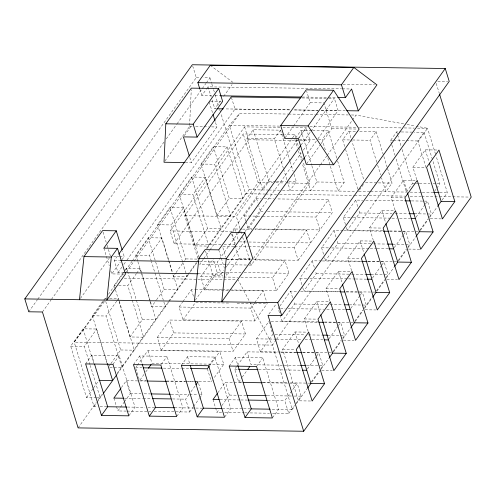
<?xml version="1.0" encoding="UTF-8"?>
<svg xmlns="http://www.w3.org/2000/svg" width="496" height="496" viewBox="0 0 496 496"><rect width="100%" height="100%" fill="white"/><g stroke="black" fill="none" stroke-linecap="round" stroke-linejoin="round"><path stroke-width="0.37" stroke-dasharray="2.48 1.86" d="M164.92 160.989L189.546 126.561L191.264 89.664M169.372 301.246L189.298 273.37M28.762 311.786L37.318 299.826M37.77 299.193L196.273 77.63L192.752 66.179M42.433 311.99L50.989 300.03M51.441 299.398L164.467 141.41M166.265 138.886L176.626 124.409M177.078 123.783L201.841 89.162M202.294 88.536L205.896 83.495M206.342 82.869L209.944 77.835L203.112 77.729M211.879 95.678L201.841 95.53L206.274 89.336M206.714 88.716L208.047 86.856L341.57 88.84M184.338 135.637L191.952 124.992M216.33 108.773L214.787 108.754L220.987 100.08M223.646 96.367L232.066 84.593M80.389 298.462L109.61 257.61M124.149 272.695L117.986 272.608L114.254 260.462L118.302 254.801M123.926 274.083L111.774 273.904L120.193 262.136M121.966 259.656L124.18 256.556L122.599 251.404M185.287 162.558L191.369 162.645L216.888 126.97L215.307 121.818M117.986 272.608L122.041 266.941M123.839 264.43L126.542 260.654M126.988 260.022L234.992 109.052L231.477 97.619M96.416 397.823L86.54 397.674L70.692 346.158L83.099 328.817L96.77 329.015L107.415 363.605M107.124 363.642L92.405 315.803L103.931 299.702M115.252 289.131L114.123 285.454L124.756 270.587M125.197 269.967L126.53 268.107L140.201 268.311L141.335 271.988M137.646 260.989L135.836 255.099L148.242 237.751L161.913 237.956L168.708 260.034M168.417 260.071L157.548 224.744L169.961 207.402L183.632 207.601L198.797 256.909M195.114 245.911L179.267 194.395L191.673 177.047L205.344 177.252L221.191 228.768L207.52 228.563L195.114 245.911L208.785 246.109L192.938 194.593L205.344 177.252M227.063 146.897L214.65 164.244L230.497 215.76L216.826 215.555L200.979 164.04L213.385 146.692L227.063 146.897L242.91 198.412L207.012 248.589M103.503 301.19L74.195 342.153L94.011 406.553L97.049 406.596M103.955 300.557L106.212 297.408M108.463 294.258L123.795 272.825M125.6 270.308L131.911 261.479M132.364 260.853L229.301 125.345L239.822 113.336L287.854 114.049M126.443 271.82L133.641 261.758M134.087 261.132L239.822 113.336M90.024 364.758L84.363 346.363L96.77 329.015M117.05 374.337L121.929 367.524L106.076 316.008L116.715 301.14M117.155 300.52L118.488 298.666L109.374 298.53M119.102 301.642L129.971 336.97L143.642 337.168L127.794 285.653L136.214 273.885M136.654 273.265L140.201 268.311M151.317 261.187L149.507 255.304L161.913 237.956M182.54 261.745L171.219 224.948L183.632 207.601M221.018 244.522L174.102 243.827L170.14 230.95L244.59 126.877L279.967 127.404M197.861 258.435L184.723 215.741L243.226 133.97L284.022 134.571M85.628 363.909L91.834 355.235L119.176 355.644L135.024 407.16L128.824 415.834M253.14 129.754L268.987 181.269L262.787 189.943L246.934 138.427L253.14 129.754L280.488 130.163L289.993 161.07M174.102 243.827L248.552 139.76L244.59 126.877M86.54 397.674L93.186 388.38M93.632 387.767L98.946 380.333M109.139 366.085L110.472 364.225M110.912 363.605L120.664 349.978L105.722 301.407M129.971 336.97L142.377 319.622L126.53 268.107M168.485 302.479L165.354 306.819L151.683 306.615L156.116 300.421M156.556 299.801L164.089 289.267L148.242 237.751M186.62 274.995L187.073 276.464L173.395 276.26L175.615 273.166M176.055 272.546L184.475 260.778M184.921 260.158L185.808 258.918L169.961 207.402M216.826 215.555L229.239 198.208L213.385 146.692M112.97 364.318L119.176 355.644M283.34 168.274L274.282 138.83L280.488 130.163M285.126 137.764L293.186 126.499M293.632 125.872L310.198 102.709L306.677 91.264M78.095 427.899L96.106 402.721M97.904 400.204L102.412 393.911M117.273 373.135L168.156 302.008M168.603 301.382L187.519 274.945M187.965 274.313L196.075 262.985M196.521 262.353L197.873 260.468M206.429 248.508L245.607 193.744L220.85 113.268M190.191 272.13L196.825 262.837M94.011 406.553L96.664 402.833M97.111 402.213L103.317 393.545M279.639 126.096L229.301 125.345L249.11 189.739L242.91 198.412L229.239 198.208M203.267 259.29L199.671 264.325L225.841 264.709M203.72 258.658L209.572 250.48M210.019 249.854L258.174 182.547L243.226 133.97M239.915 228.284L236.294 216.51L292.094 138.508M292.547 137.882L294.798 134.732L284.791 134.583M133.48 364.622L139.686 355.948L167.028 356.351L182.875 407.873L177.115 415.921M311.631 130.622L300.991 130.467L294.791 139.14L297.507 147.969M298.797 137.969L306.41 127.329M297.594 139.705L231.663 231.861L170.14 230.95M298.04 139.078L306.113 127.794L283.042 127.447M121.421 387.55L126.294 380.736L146.363 381.033M139.122 379.173L135.6 367.728L136.927 365.868M137.373 365.248L148.006 350.381L219.79 351.447L223.752 364.331L213.999 377.958M157.313 337.373L169.725 320.032L241.502 321.098L245.464 333.975L233.058 351.317L161.274 350.257L157.313 337.373L229.096 338.439L241.502 321.098M231.57 290.272L263.215 290.743L267.177 303.62L254.77 320.968L182.993 319.901L179.031 307.024L182.571 302.064M183.018 301.444L191.437 289.676L194.525 289.72M221.669 289.819L204.687 289.571L200.725 276.687L212.71 259.941M232.636 232.085L234.85 228.991L241.794 229.096M245.712 220.968L244.175 215.958L256.581 198.617L261.212 198.685M198.034 273.792L221.129 274.139L217.391 261.993L237.64 233.684M301.097 144.987L310.546 131.781M310.998 131.149L334.397 98.437L329.009 98.357M195.281 300.185L213.007 275.404L208.029 259.216M245.049 231.576L301.109 153.208M303.347 150.077L310.081 140.672L306.113 127.794M126.337 411.085L117.85 410.961L120.063 407.861M120.503 407.241L124.05 402.287M124.496 401.667L130.256 393.613L126.294 380.736M143.995 374.412L139.562 380.606L146.506 380.711M145.768 371.932L147.982 368.838M161.274 350.257L173.687 332.909L169.725 320.032M182.993 319.901L195.399 302.554L228.588 303.05M204.687 289.571L217.112 272.205L213.15 259.321M251.993 228.898L248.136 228.842L260.543 211.494L258.782 205.772M221.129 274.139L223.826 270.363M226.077 267.22L245.88 239.537M304.829 157.133L317.434 139.519M317.88 138.892L338.136 110.583L334.397 98.437M161.268 364.405L167.028 356.351M325.302 149.848L322.133 139.543L328.34 130.87L312.387 130.634M235.24 245.756L239.091 258.267L226.678 275.609L225.773 272.664M306.72 163.73L320.602 144.324M321.048 143.697L331.799 128.675L324.099 103.652M294.072 174.319L296.335 181.679L290.129 190.352L287.184 180.78M253.45 258.453L320.044 165.373M320.49 164.746L326.79 155.942M327.242 155.31L351.986 120.72M352.433 120.094L356.035 115.06L403.967 123.926M248.93 265.056L251.236 265.087L309.74 183.309L303.174 161.969M181.331 365.329L187.538 356.661L214.886 357.064L230.733 408.58L224.973 416.634M344.683 146.475L342.643 139.847L348.849 131.173L357.963 131.31M311.86 165.794L316.845 181.982L310.639 190.656L302.262 163.426M208.68 365.738L214.886 357.064M376.78 162.335L369.985 140.256L376.191 131.583L358.72 131.322M154.12 411.5L189.627 412.027L185.665 399.15L189.212 394.19M190.985 391.716L195.412 385.522M209.597 365.695L219.79 351.447M254.77 320.968L250.809 308.084L254.355 303.13M254.795 302.51L263.215 290.743M230.163 289.949L276.47 290.637L272.509 277.754L284.933 260.388L253.289 259.916M253.431 259.594L298.201 260.257L294.24 247.38L306.627 230.057L254.919 229.288M255.08 228.941L319.914 229.908L315.952 217.025L328.358 199.683L276.65 198.915M337.621 161.045L344.187 182.385L337.981 191.059L327.571 157.207M189.627 412.027L193.173 407.073M193.614 406.453L199.373 398.4M199.82 397.78L202.033 394.68L198.071 381.802M198.989 381.492L211.339 381.672L212.226 380.432M276.47 290.637L288.895 273.271L284.933 260.388M298.201 260.257L332.32 212.561L328.358 199.683M229.189 366.042L235.389 357.368L262.737 357.777L278.585 409.293L272.378 417.967M391.629 144.237L390.495 140.56L396.701 131.886L400.495 131.942M268.931 314.08L276.136 304.011M369.886 191.537L358.49 191.363L364.25 183.309M217.887 392.739L225.42 382.211L241.626 382.447M241.775 382.125L238.688 382.081L234.726 369.198L236.939 366.104M237.386 365.484L247.132 351.856L278.008 352.315M260.4 351.726L256.438 338.849L268.844 321.501L272.806 334.378L260.4 351.726L279.694 352.011M279.484 306.633L278.151 308.493L279.911 314.216M279.924 306.013L290.563 291.146L297.507 291.251M301.835 284.605L299.851 278.163L312.275 260.797L321.538 260.933M323.566 254.225L321.582 247.789L333.975 230.466L343.238 230.603M345.495 224.589L343.294 217.434L355.706 200.086L362.65 200.192M221.6 412.505L216.969 412.43L219.189 409.336M221.848 405.616L229.381 395.089L225.42 382.211M238.688 382.081L241.788 377.741M242.234 377.121L247.107 370.307M318.389 321.91L282.112 321.371L294.525 304.029L293.644 301.165M340.089 291.58L303.812 291.04L316.237 273.674L315.357 270.81M361.051 261.194L325.543 260.667L337.937 243.344L336.393 238.334M382.763 230.838L347.256 230.311L359.668 212.97L358.565 209.393M256.531 366.451L262.737 357.777M425.99 167.462L417.843 140.963L424.043 132.296L414.172 132.147M276.055 340.058L272.447 345.098L292.256 409.498L270.99 409.181M276.501 339.425L427.552 128.29L416.138 126.176M387.512 168.38L392.038 183.098L385.838 191.772L381.536 177.791M310.614 401.004L298.462 400.824L282.615 349.308L295.021 331.96L307.173 332.14M308.177 331.464L304.327 318.953L316.733 301.605L328.891 301.791M329.89 301.109L326.039 288.598L338.452 271.256L350.604 271.436M351.608 270.76L347.758 258.249L360.164 240.901L372.316 241.081M373.321 240.405L369.47 227.893L381.877 210.546L394.035 210.726M395.033 210.05L391.183 197.538L403.595 180.197L415.747 180.377M416.752 179.695L412.901 167.183L425.308 149.842L437.46 150.021M402.132 149.55L412.548 183.402L406.342 192.076L395.932 158.224M272.54 413.261L288.753 413.497L284.791 400.619L297.197 383.278L290.253 383.172M307.39 369.03L316.256 356.636M316.696 356.016L318.909 352.923L315.822 352.873M329.102 338.675L337.968 326.287M338.408 325.667L340.628 322.567L337.54 322.524M350.821 308.32L359.681 295.932M360.127 295.312L362.34 292.212L359.253 292.169M372.521 277.989L381.393 265.583M381.839 264.963L384.053 261.863L367.846 261.621M394.246 247.616L403.099 235.24M403.539 234.62L405.753 231.533L389.546 231.291M415.964 217.26L424.824 204.873M425.27 204.253L427.484 201.153L411.277 200.911M434.577 191.245L436.35 188.765M436.79 188.145L439.896 183.811L432.648 160.258M288.753 413.497L294.512 405.449M296.286 402.969L301.159 396.155L297.197 383.278M311.352 381.908L319.331 370.754M321.104 368.28L322.871 365.8L318.909 352.923M333.064 351.552L341.043 340.405M342.817 337.925L344.59 335.445L340.628 322.567M354.783 321.197L362.756 310.05M364.529 307.57L372.056 297.054M376.483 290.867L384.468 279.701M386.241 277.221L388.021 274.741L384.053 261.863M398.207 260.493L406.174 249.358M407.948 246.884L409.715 244.41L405.753 231.533M419.926 230.138L427.899 218.99M429.672 216.51L431.446 214.036L427.484 201.153M292.256 409.498L294.475 406.398M296.242 403.918L307.768 387.816M311.755 382.236L319.734 371.089M321.061 369.229L329.04 358.081M333.473 351.887L341.446 340.733M342.779 338.88L351.199 327.106M355.186 321.532L363.159 310.384M364.492 308.524L372.911 296.757M376.898 291.177L384.877 280.029M386.204 278.169L394.184 267.022M398.617 260.828L406.59 249.674M407.923 247.814L416.342 236.046M420.329 230.473L428.308 219.319M429.635 217.465L438.055 205.691M442.041 200.117L447.361 192.684L435.978 155.676M104.495 301.512L74.195 342.153L272.447 345.098L238.154 279.837M196.273 77.63L199.311 77.674M437.819 81.214L447.696 81.363M342.99 84.363L374.641 84.835M342.345 88.852L350.064 88.97M214.966 95.728L220.367 95.809M302.182 97.024L327.651 97.402M328.42 97.414L336.914 97.538M302.07 97.96L328.24 98.351M210.484 101.234L221.123 101.389M310.198 102.709L323.876 102.914M234.992 109.052L290.414 109.876L224.818 108.903M318.122 110.286L293.489 109.92L318.209 110.286M321.197 110.329L338.136 110.583M321.296 110.335L345.222 110.689M288.629 114.061L314.972 114.452M315.747 114.464L348.285 114.948M351.385 114.991L356.035 115.06M309.839 126.542L356.308 127.23M359.402 127.28L401.221 127.9M404.321 127.943L414.383 128.092M417.483 128.142L427.552 128.29L435.748 154.938M189.546 126.561L192.584 126.604M195.622 126.654L203.217 126.765M203.98 126.778L208.537 126.846M211.575 126.889L216.888 126.97M331.799 128.675L357.622 129.059M401.258 131.955L413.41 132.134M246.934 138.427L274.282 138.83M299.348 139.209L315.301 139.444M318.339 139.488L322.133 139.543M342.643 139.847L349.482 139.953M352.52 139.996L369.985 140.256M390.495 140.56L392.776 140.591M393.533 140.604L405.685 140.783M406.447 140.796L417.843 140.963M248.552 139.76L299.311 140.511M300.08 140.523L310.081 140.672M200.979 164.04L214.65 164.244M412.901 167.183L425.816 167.375M268.987 181.269L275.826 181.375M276.582 181.387L285.702 181.517M288.74 181.567L296.335 181.679M316.845 181.982L344.187 182.385M365.453 182.702L377.611 182.888M378.367 182.894L392.038 183.098M412.548 183.402L415.586 183.446M416.349 183.458L418.624 183.495M419.387 183.508L430.02 183.663M433.058 183.706L436.096 183.756M436.852 183.762L439.896 183.811M258.174 182.547L272.794 182.764M275.875 182.807L284.344 182.931M287.42 182.981L309.74 183.309M249.11 189.739L268.1 190.024M268.863 190.036L279.496 190.191M282.534 190.235L356.215 191.332M370.642 191.543L409.38 192.119M410.142 192.132L421.526 192.299M422.288 192.312L433.69 192.485M439.766 192.572L447.361 192.684M245.607 193.744L264.92 194.029M265.695 194.041L276.508 194.203M279.601 194.252L353.766 195.35M354.541 195.362L366.129 195.536M369.222 195.579L404.761 196.106M410.167 196.187L420.98 196.348M421.755 196.36L438.749 196.614M439.524 196.627L451.887 196.807M452.656 196.819L469.656 197.073M179.267 194.395L192.938 194.593M391.183 197.538L404.097 197.73M264.3 198.729L273.563 198.871M365.738 200.235L405.102 200.824M260.543 211.494L264.399 211.55M267.487 211.6L332.32 212.561M359.668 212.97L392.082 213.447M395.169 213.497L408.295 213.689M414.464 213.782L431.446 214.036M244.175 215.958L261.925 216.225M262.694 216.237L315.952 217.025M343.294 217.434L352.557 217.57M353.332 217.583L391.152 218.147M391.921 218.153L396.552 218.221M399.64 218.271L410.446 218.432M430.268 218.724L441.663 218.897M184.723 215.741L236.294 216.51M157.548 224.744L171.219 224.948M369.47 227.893L382.385 228.086M389.707 230.944L402.058 231.124M402.833 231.136L419.039 231.378M242.569 229.109L251.832 229.245M344.007 230.615L382.602 231.186M239.587 241.881L248.074 242.011M248.843 242.017L310.589 242.935L306.627 230.057M337.937 243.344L372.67 243.858M373.438 243.871L386.564 244.063M392.739 244.156L409.715 244.41M224.093 244.571L234.856 244.726M234.038 246.487L222.456 246.314L225.761 257.046M234.806 246.5L247.926 246.692M248.701 246.704L294.24 247.38M321.582 247.789L328.526 247.888M331.613 247.938L369.433 248.496M370.208 248.508L376.383 248.601M377.152 248.614L387.959 248.775M408.555 249.079L419.945 249.246M135.836 255.099L149.507 255.304M347.758 258.249L360.666 258.441M113.547 256.401L118.866 256.482M119.623 256.488L124.18 256.556M239.091 258.267L251.999 258.459M226.418 259.191L250.344 259.551M367.995 261.299L380.345 261.479M381.114 261.491L397.327 261.733M185.808 258.918L199.479 259.123M227.044 259.532L250.201 259.873M322.307 260.946L360.902 261.516M114.254 260.462L119.641 260.543M199.69 261.727L217.391 261.993M226.61 264.721L248.161 265.044M217.112 272.205L241.037 272.558M244.125 272.602L288.895 273.271M316.237 273.674L350.97 274.189M351.745 274.201L364.864 274.4M371.039 274.486L388.021 274.741M213.007 275.404L222.884 275.553M386.837 279.434L397.476 279.589M200.725 276.687L223.113 277.022M223.882 277.035L237.776 277.239M240.864 277.289L272.509 277.754M299.851 278.163L306.801 278.268M309.888 278.312L347.702 278.876M348.477 278.882L354.652 278.975M355.421 278.988L366.228 279.149M124.267 278.144L197.092 279.223M197.867 279.236L235.829 279.8M114.123 285.454L115.642 285.473M118.68 285.522L127.794 285.653M326.039 288.598L338.954 288.79M222.444 289.831L229.388 289.937M346.264 291.673L358.614 291.853M359.383 291.865L375.596 292.107M164.089 289.267L177.766 289.472L172.782 273.284M195.294 289.732L228.482 290.228M300.595 291.295L339.958 291.884M346.134 291.977L358.484 292.156M106.336 298.48L104.817 298.462L105.493 300.669M237.076 303.174L267.177 303.62M294.525 304.029L326.938 304.507M330.026 304.556L343.151 304.749M349.32 304.842L366.302 305.096L362.34 292.212M179.031 307.024L250.809 308.084M280.469 308.531L285.101 308.599M288.188 308.642L323.69 309.169M326.777 309.213L332.952 309.306M333.721 309.318L344.528 309.479M365.124 309.783L375.757 309.944M92.405 315.803L106.076 316.008M304.327 318.953L317.242 319.145M324.564 322.003L336.914 322.189M337.689 322.195L353.896 322.437M142.377 319.622L156.048 319.827L150.164 300.694M271.163 321.538L318.246 322.239M324.415 322.326L336.765 322.512M173.687 332.909L245.464 333.975M275.125 334.416L305.226 334.862M308.314 334.905L321.433 335.104M327.608 335.197L344.59 335.445M256.438 338.849L275.733 339.134M276.508 339.146L301.977 339.524M305.065 339.568L311.24 339.661M312.009 339.673L322.815 339.834M343.412 340.138L354.045 340.299M70.692 346.158L84.363 346.363M282.615 349.308L295.523 349.5M280.469 352.024L295.907 352.253M302.851 352.358L315.202 352.538M315.971 352.551L332.177 352.792M120.664 349.978L134.335 350.182L165.354 306.819L151.547 261.925M281.089 352.358L295.759 352.575M302.703 352.681L315.053 352.867M223.752 364.331L151.968 363.264L148.006 350.381M299.72 365.459L251.094 364.734L247.132 351.856M306.664 365.558L322.871 365.8M109.771 367.344L121.929 367.524L134.335 350.182L118.941 300.136M135.6 367.728L141.775 367.821M163.382 368.144L181.139 368.404M181.908 368.416L189.627 368.528M234.726 369.198L237.813 369.247M258.652 369.557L301.103 370.183M321.693 370.493L332.326 370.648M166.575 381.009L185.101 381.281M185.87 381.294L194.364 381.424M262.613 382.435L287.308 382.8M290.396 382.85L310.465 383.148M166.427 381.331L194.215 381.746M263.24 382.769L289.478 383.16M130.256 393.613L141.062 393.774M144.15 393.824L150.325 393.911M171.163 394.221L188.914 394.487M189.683 394.5L197.402 394.611M200.489 394.661L202.033 394.68M229.381 395.089L238.644 395.225M239.413 395.238L246.357 395.343M267.201 395.647L293.44 396.037M294.215 396.05L301.159 396.155M97.173 397.835L100.211 397.879L90.247 365.496M124.688 398.245L142.445 398.505M143.214 398.517L150.933 398.629M172.546 398.951L185.665 399.15M219.957 399.658L240.021 399.956M240.796 399.968L247.74 400.067M267.809 400.365L284.791 400.619M100.087 406.639L107.682 406.751M127.429 407.049L144.9 407.309M147.938 407.352L155.533 407.464M174.524 407.749L195.033 408.053M195.79 408.065L203.385 408.177M222.375 408.456L242.885 408.76M243.641 408.772L251.243 408.884M127.106 411.097L151.038 411.451M224.688 412.548L243.982 412.833M244.757 412.846L247.07 412.883M250.158 412.926L269.458 413.211M407.011 124.49L415.375 126.04M210.285 65.305L232.785 82.274M199.863 89.094L201.841 95.53M436.22 83.396L439.4 93.732M424.043 132.296L432.419 159.526M425.308 149.842L428.928 161.615M396.701 131.886L397.377 134.094M397.606 134.831L401.227 146.605M403.595 180.197L407.445 192.708M391.852 144.975L395.027 155.279M376.191 131.583L383.662 155.868M383.892 156.606L387.283 167.642M377.685 165.28L380.63 174.846M381.877 210.546L385.727 223.057M348.849 131.173L351.112 138.533M351.335 139.271L364.014 180.482M345.588 149.414L358.49 191.363M355.706 200.086L357.684 206.528M328.34 130.87L336.716 158.1M360.164 240.901L364.014 253.413M346.375 227.453L347.256 230.311M333.975 230.466L336.176 237.621M300.991 130.467L311.637 165.056M338.452 271.256L342.302 283.768M294.798 134.732L298.648 147.244M298.871 147.982L302.269 159.024M298.412 150.914L301.357 160.481M324.663 257.802L325.543 260.667M290.222 161.808L293.167 171.374M312.275 260.797L314.476 267.952M283.563 169.006L286.961 180.048M316.733 301.605L320.583 314.117M302.715 287.463L303.812 291.04M290.563 291.146L292.764 298.301M256.581 198.617L257.901 202.907M295.021 331.96L298.871 344.472M209.944 77.835L211.538 82.999M211.767 83.737L213.354 88.908M213.584 89.646L214.942 94.073M215.171 94.81L218.352 105.152M219.716 109.579L220.621 112.53M280.135 314.935L282.112 321.371M208.047 86.856L211.191 97.073M212.09 99.994L214.787 108.754M209.194 101.947L212.815 113.72M245.935 221.687L248.136 228.842M240.82 231.229L241.732 234.174M242.637 237.119L250.331 262.142M250.561 262.88L251.236 265.087M234.85 228.991L235.73 231.855M235.953 232.568L238.154 239.723M232.326 234.007L235.185 243.307M231.62 233.976L235.011 245.018M218.755 249.854L224.415 268.249M189.782 157.492L191.369 162.645M191.673 177.047L207.52 228.563M205.536 251.119L207.799 258.478M235.389 357.368L237.882 365.465M229.096 338.439L233.058 351.317M191.437 289.676L193.855 297.544M182.77 262.483L186.391 274.257M207.378 368.795L211.339 381.672M213.007 399.553L216.969 412.43M168.938 260.772L172.558 272.546M168.646 260.809L172.038 271.845M172.943 274.79L173.395 276.26M187.538 356.661L190.03 364.752M141.558 272.726L149.935 299.956M137.876 261.721L141.496 273.494M141.72 274.232L150.096 301.463M150.325 302.2L151.683 306.615M103.038 232.066L106.206 242.37M107.111 245.315L110.509 256.358M139.686 355.948L141.949 363.308M103.85 248.143L109.281 265.806M110.868 270.959L111.774 273.904M115.481 289.869L118.873 300.905M113.882 398.083L116.306 405.951M116.529 406.67L117.85 410.961M91.834 355.235L94.321 363.332M83.099 328.817L93.738 363.401"/><path stroke-width="0.74" d="M189.329 156.023L183.439 136.89L197.117 137.088L222.642 101.413L218.68 88.53L191.332 88.127L165.807 123.808L164.021 162.242L184.531 162.545M79.49 299.72L83.973 256.612L102.585 230.597L116.256 230.801L122.146 249.934M117.521 248.347L111.321 257.021L106.832 300.123L125.445 274.108L117.521 248.347L103.85 248.143L116.256 230.801M194.395 301.425L198.877 258.323L205.084 249.649L218.755 249.854L231.167 232.506L244.838 232.711L252.762 258.466L221.743 301.828L226.226 258.726L244.838 232.711M24.8 298.902L192.312 64.753L445.253 68.51L449.215 81.387L281.703 315.543L268.026 315.338L303.688 431.247L78.095 427.899L42.433 311.99L28.762 311.786L24.8 298.902L277.735 302.659L445.253 68.51M199.64 88.381L197.879 82.658L210.285 65.305L353.846 67.437L376.954 84.866L358.341 110.881L346.766 110.713M197.117 137.088L193.155 124.211L218.68 88.53M118.755 254.169L231.26 96.906L300.533 97.935M280.711 125.513L306.237 89.832L333.585 90.241L359.141 129.078L333.616 164.759L306.274 164.35L298.35 138.595L284.673 138.39L280.711 125.513L308.059 125.916L333.585 90.241M103.317 393.545L116.61 374.957M101.475 415.425L85.628 363.909L112.97 364.318L128.824 415.834L101.475 415.425L107.682 406.751L94.55 364.07M120.974 388.17L113.882 398.083L123.919 398.232M337.683 97.551L345.402 97.662L341.44 84.785L353.846 67.437M238.092 233.058L300.644 145.619M148.422 368.218L151.082 364.504M345.402 97.662L351.608 88.989L358.341 110.881M246.326 238.911L304.383 157.765M149.327 416.138L133.48 364.622L160.828 365.025L176.675 416.541L149.327 416.138L155.533 407.464L142.178 364.045M195.858 384.902L198.071 381.802L194.984 381.759M209.151 366.315L207.378 368.795L190.396 368.54M197.185 416.845L181.331 365.329L208.68 365.738L224.527 417.254L197.185 416.845L203.385 408.177L190.253 365.49M217.44 393.359L213.007 399.553L219.182 399.646M247.547 369.687L249.767 366.594M245.036 417.558L229.189 366.042L256.531 366.451L272.378 417.967L245.036 417.558L251.243 408.884L237.882 365.465M307.768 387.816L310.868 383.476L299.094 345.21M329.48 357.461L332.587 353.127L320.813 314.855M351.199 327.106L354.299 322.772L342.525 284.499M372.911 296.757L376.011 292.417L364.238 254.15M394.624 266.402L397.73 262.062L385.956 223.795M416.342 236.046L419.442 231.713L407.669 193.44M438.055 205.691L441.155 201.357L429.381 163.091M324.539 383.681L312.133 401.028L296.286 349.513L308.692 332.165L324.539 383.681L310.868 383.476M346.258 353.326L333.845 370.673L317.998 319.157L330.41 301.81L346.258 353.326L332.587 353.127M367.97 322.977L355.564 340.318L339.717 288.802L352.123 271.461L367.97 322.977L354.299 322.772M389.689 292.621L377.276 309.963L361.429 258.447L373.835 241.106L389.689 292.621L376.011 292.417M411.401 262.266L398.995 279.614L383.141 228.098L395.554 210.75L411.401 262.266L397.73 262.062M433.113 231.911L420.707 249.259L404.86 197.743L417.266 180.395L433.113 231.911L419.442 231.713M454.832 201.562L442.42 218.903L426.572 167.388L438.979 150.046L454.832 201.562L441.155 201.357M303.688 431.247L471.2 197.098L439.63 94.469M197.879 82.658L341.44 84.785M220.367 95.809L301.407 97.011M217.099 108.785L223.274 108.878M165.807 123.808L193.155 124.211M433.69 192.485L439.003 192.56M405.102 200.824L410.502 200.905M409.064 213.702L414.464 213.782M411.215 218.445L415.078 218.5M383.371 231.198L388.777 231.279M387.333 244.075L392.739 244.156M388.734 248.781L393.359 248.856M83.973 256.612L111.321 257.021M198.877 258.323L226.226 258.726M361.671 261.528L367.077 261.609M120.41 260.549L198.921 261.721M365.633 274.406L371.039 274.486M124.918 272.707L198.034 273.792M367.003 279.161L371.634 279.229M340.727 291.896L344.59 291.952M344.689 304.773L348.552 304.829M346.072 309.504L349.934 309.56M319.015 322.245L323.646 322.313M322.977 335.129L327.608 335.197M324.359 339.853L328.216 339.915M296.527 352.588L301.934 352.668M300.489 365.465L305.896 365.546M143.319 367.84L161.839 368.119M238.582 369.26L257.877 369.545M302.647 370.208L306.503 370.264M99.708 380.339L112.623 380.531L107.415 363.605M147.132 381.046L166.427 381.331M243.17 382.472L262.465 382.757M151.094 393.923L170.388 394.215M247.132 395.349L266.426 395.641M152.477 398.654L171.002 398.927M248.515 400.08L267.034 400.359M107.682 406.751L126.672 407.036M155.533 407.464L174.524 407.749M203.385 408.177L221.619 408.444M251.243 408.884L270.227 409.169M308.059 125.916L333.616 164.759M277.735 302.659L281.703 315.543M213.044 114.458L215.078 121.08"/></g></svg>
